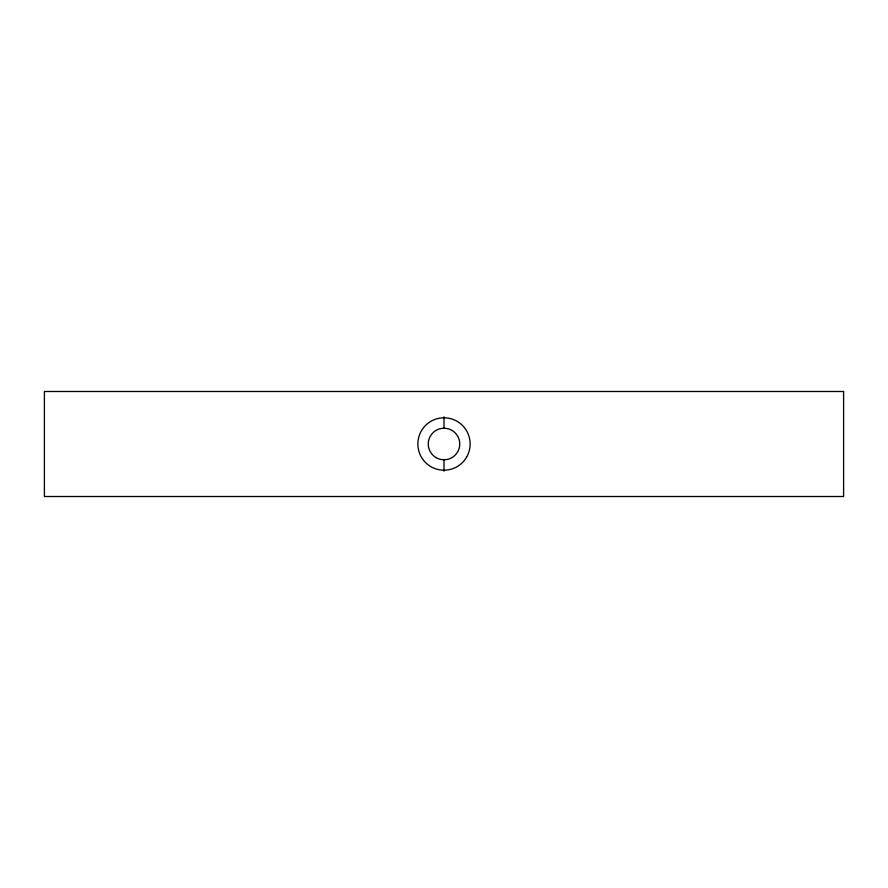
<?xml version="1.0" encoding="UTF-8"?>
<svg xmlns="http://www.w3.org/2000/svg" width="888" height="888" viewBox="0 0 888 888"><rect width="100%" height="100%" fill="white"/><g stroke="black" fill="none" stroke-linecap="round" stroke-linejoin="round"><path stroke-width="1.33" d="M444 416.761L444 428.249M444 459.751L444 471.239M843.6 391.486L44.4 391.486L44.4 496.514L843.6 496.514L843.6 391.486M466.633 457.109A26.218 26.141 -90 0 0 444 417.782A26.218 26.141 -90 0 0 421.367 457.109A26.218 26.141 -90 0 0 466.633 457.109M436.119 457.642A15.751 15.751 0 0 0 459.751 444A15.751 15.751 0 0 0 436.119 430.358A15.751 15.751 0 0 0 436.119 457.642"/></g></svg>
